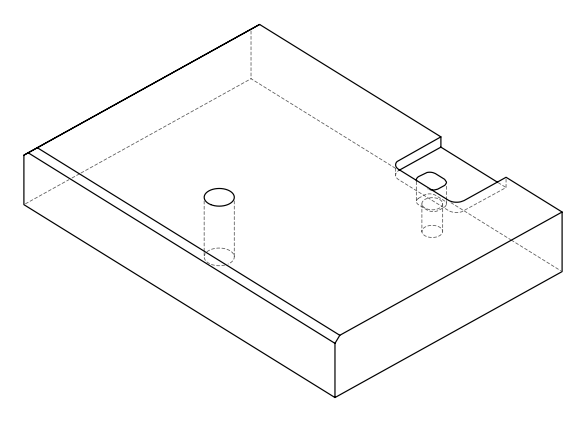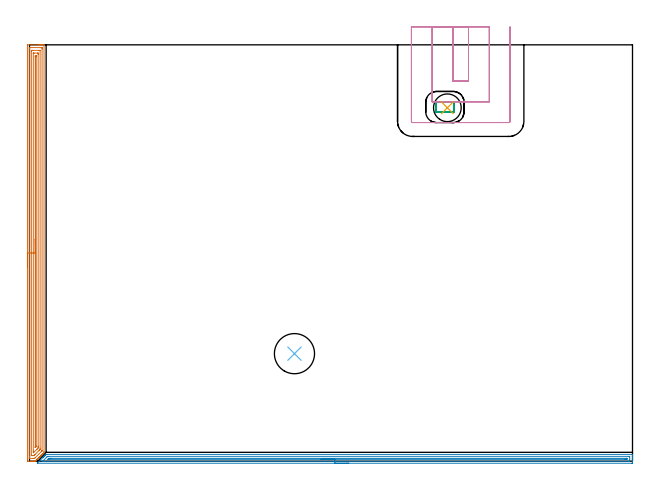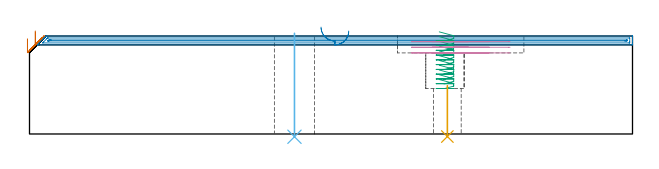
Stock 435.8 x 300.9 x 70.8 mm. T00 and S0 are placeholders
(PLAN: 6 operations, 4 tool changes, 28.8 min)
(1 AREA_MILL | FG_CHAMFER_SURFACE | UGT0205_001 | 12.16 min | 21661 mm3)
(2 AREA_MILL_1 | FG_CHAMFER_SURFACE_1 | UGT0205_001 | 10.42 min | 8724 mm3)
(3 MILL_RECTANGULAR_POCKET | POCKET_RECTANGULAR_STRAIGHT | UGT0201_133 | Follow Part, ap 3.75, ae 75% | 2.01 min | 21644 mm3)
(4 MILL_SLOT | SLOT_PARTIAL_RECTANGULAR | UGT0201_104 | Follow Part, ap 5, ae 75% | 3.8 min | 66155 mm3)
(5 INDEXABLE_INSERT_DRILL_THROUGH_HOLE_FROM_SOLID | STEP1HOLE | NXT0302_011 | 0.16 min | 10328 mm3)
(6 INDEXABLE_INSERT_DRILL_THROUGH_HOLE_FROM_SOLID_1 | STEP1HOLE_1 | NXT0302_029 | 0.3 min | 46717 mm3)
(TOOL UGT0205_001 | Chamfer Mill 20 x 3 x 45 deg. | D20 FL50 Z2)
(TOOL UGT0201_133 | Carbide End Mill 15.0 | D15 FL30 Z4)
(TOOL UGT0201_104 | End Mill 20 mm | D20 FL22 Z2)
(TOOL NXT0302_011 | Index. Insert Drill 20mm [880-D2000L25-05] | D20 PA176 FL100 Z2)
(TOOL NXT0302_029 | Index. Insert Drill 29mm [880-D2900L32-05] | D29 PA176 FL145 Z2)
(OP 1 AREA_MILL)
G17 G21 G94 G90
T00 M6
G54
G17 G0 G90 X-1.5 Y140.45 S1061 M3
G43 Z80.8 H0
Z68.8
G94 G1 Y140.488 Z67.928 F250.
Y140.602 Z67.064
Y140.791 Z66.212
Y141.053 Z65.38
Y141.387 Z64.574
Y141.79 Z63.8
Y142.259 Z63.064
Y142.79 Z62.372
Y143.379 Z61.729
Y144.022 Z61.14
Y144.714 Z60.608
Y145.45 Z60.14
Y146.224 Z59.737
Y147.03 Z59.403
Y147.862 Z59.141
Y148.714 Z58.952
Y149.578 Z58.838
Y150.45 Z58.8
Y300.301
X-1.494 Y300.864 Z58.804
X-1.492 Y300.89 Z58.806
X-1.459 Y300.9 Z58.838
X6.682 Z66.976
X7.255 Z67.553
X7.554 Z67.851
X8.128 Z68.425
X8.427 Z68.723
X9.025 Z69.324
X9.299 Z69.599
X10.172 Z70.471
X10.276 Z70.575
X10.39 Y300.897 Z70.682
X10.498 Y300.89 Z70.789
X10.5 Y300.747 Z70.8
Y6.843
X10.494 Y6.399 Z70.792
X10.433 Y6.335 Z70.732
X10.172 Y6.071 Z70.469
X10.052 Y5.951 Z70.349
X9.299 Y5.198 Z69.596
X8.869 Y4.769 Z69.169
X8.565 Y4.464 Z68.863
X8.427 Y4.325 Z68.723
X8.049 Y3.949 Z68.349
X7.924 Y3.824 Z68.224
X7.673 Y3.572 Z67.971
X7.554 Y3.452 Z67.85
X6.991 Y2.891 Z67.291
X6.781 Y2.68 Z67.079
X6.682 Y2.58 Z66.978
X6.483 Y2.383 Z66.782
X6.41 Y2.31 Z66.71
X5.809 Y1.707 Z66.105
X5.591 Y1.491 Z65.891
X4.936 Y0.835 Z65.233
X4.879 Y0.778 Z65.178
X4.699 Y0.599 Z64.998
X4.355 Y0.253 Z64.652
X4.251 Y0.153 Z64.549
X4.098 Y0.01 Z64.397
X4.064 Y0.009 Z64.363
X3.466 Y0. Z63.765
X2.916 Z63.216
X2.318 Z62.614
X1.147 Z61.444
X0.573 Z60.867
X-1.113 Z59.182
X-1.172 Y0.001 Z59.124
X-1.493 Y0.01 Z58.804
X-1.496 Y0.267 Z58.802
X-1.499 Y0.599 Z58.801
X-1.5 Y0.934 Z58.8
Y150.45
X-0.086 Z60.214
X-0.085 Y298.299 Z60.215
X-0.084 Y298.517 Z60.216
X-0.08 Y298.853 Z60.22
X-0.079 Y298.887 Z60.221
X-0.025 Y298.891 Z60.275
X0.074 Y298.897 Z60.374
X0.199 Y298.899 Z60.499
X8.926 Z69.226
X9.046 Y298.893 Z69.346
X9.069 Y298.89 Z69.369
X9.079 Y298.882 Z69.379
X9.081 Y298.857 Z69.381
X9.084 Y298.737 Z69.384
X9.085 Y298.517 Z69.385
X9.086 Y297.844 Z69.386
X9.085 Y7.735 Z69.385
X9.084 Y7.566 Z69.384
X9.081 Y7.483 Z69.381
X9.079 Y7.445 Z69.379
X9.056 Y7.418 Z69.356
X8.898 Y7.253 Z69.198
X8.493 Y6.843 Z68.793
X4.033 Y2.383 Z64.333
X3.746 Y2.104 Z64.046
X3.665 Y2.027 Z63.965
X3.557 Y2.009 Z63.857
X3.191 Y2.004 Z63.491
X2.692 Y2. Z62.992
X0.074 Y2.001 Z60.374
X-0.046 Y2.007 Z60.254
X-0.069 Y2.01 Z60.231
X-0.079 Y2.018 Z60.221
X-0.081 Y2.043 Z60.219
X-0.084 Y2.163 Z60.216
X-0.085 Y2.383 Z60.215
X-0.086 Y3.056 Z60.214
Y150.45
X1.328 Z61.628
X1.329 Y295.961 Z61.629
X1.331 Y296.733 Z61.631
X1.333 Y296.849 Z61.633
X1.335 Y296.885 Z61.635
X1.365 Y296.89 Z61.665
X1.446 Y296.893 Z61.746
X2.156 Y296.9 Z62.456
X2.318 Z62.618
X6.519 Z66.819
X7.391 Z67.691
X7.554 Y296.898 Z67.854
X7.608 Y296.895 Z67.908
X7.65 Y296.89 Z67.95
X7.665 Y296.881 Z67.965
X7.667 Y296.853 Z67.967
X7.67 Y296.733 Z67.97
X7.671 Y296.614 Z67.971
Y9.399
X7.669 Y8.627 Z67.969
X7.666 Y8.512 Z67.966
X7.663 Y8.474 Z67.963
X7.641 Y8.449 Z67.941
X7.554 Y8.357 Z67.854
X7.248 Y8.048 Z67.548
X6.935 Y7.735 Z67.235
X4.161 Y4.96 Z64.461
X3.719 Y4.519 Z64.019
X3.365 Y4.167 Z63.665
X3.273 Y4.083 Z63.573
X3.191 Y4.01 Z63.491
X2.48 Y4.001 Z62.78
X2.318 Z62.618
X1.609 Y4. Z61.909
X1.446 Y4.002 Z61.746
X1.392 Y4.005 Z61.692
X1.35 Y4.01 Z61.65
X1.335 Y4.019 Z61.635
X1.333 Y4.047 Z61.633
X1.33 Y4.167 Z61.63
X1.329 Y4.286 Z61.629
X1.328 Y150.45 Z61.628
X2.743 Z63.043
Y294.669
X2.744 Y294.791 Z63.044
X2.747 Y294.871 Z63.047
X2.75 Y294.888 Z63.05
X2.755 Y294.892 Z63.055
X2.779 Y294.895 Z63.079
X3.191 Y294.9 Z63.491
X3.239 Z63.539
X5.809 Z66.109
X5.858 Z66.158
X6.208 Y294.892 Z66.508
X6.247 Y294.89 Z66.547
X6.251 Y294.865 Z66.551
X6.255 Y294.82 Z66.555
X6.256 Y294.777 Z66.556
X6.257 Y294.491 Z66.557
Y294.057
Y10.844
X6.256 Y10.41 Z66.556
X6.254 Y9.955 Z66.554
X6.25 Y9.518 Z66.55
X6.032 Y9.29 Z66.332
X5.809 Y9.06 Z66.109
X5.595 Y8.845 Z65.895
X5.378 Y8.627 Z65.678
X3.191 Y6.441 Z63.491
X2.946 Y6.201 Z63.246
X2.778 Y6.038 Z63.078
X2.75 Y6.235 Z63.05
X2.747 Y6.405 Z63.047
X2.744 Y6.843 Z63.044
X2.743 Y7.301 Z63.043
Y150.45
X4.157 Z64.457
Y292.274
X4.159 Y292.624 Z64.459
X4.161 Y292.799 Z64.461
X4.164 Y292.879 Z64.464
X4.195 Y292.89 Z64.495
X4.327 Y292.896 Z64.627
X4.76 Z65.06
X4.806 Y292.894 Z65.106
X4.834 Y292.891 Z65.134
X4.836 Y292.86 Z65.136
X4.84 Y292.697 Z65.14
X4.843 Y292.369 Z65.143
Y292.274
Y10.858
X4.841 Y10.682 Z65.141
X4.839 Y10.594 Z65.139
X4.836 Y10.554 Z65.136
X4.82 Y10.53 Z65.12
X4.709 Y10.41 Z65.009
X4.534 Y10.233 Z64.834
X4.383 Y10.084 Z64.683
X4.168 Y9.875 Z64.468
X4.164 Y9.873 Z64.464
X4.162 Y9.887 Z64.462
X4.159 Y9.947 Z64.459
X4.157 Y10.07 Z64.457
Y10.315
Y150.45
Y151.322 Z64.495
Y152.187 Z64.609
Y153.038 Z64.798
Y153.87 Z65.06
Y154.676 Z65.394
Y155.45 Z65.797
Y156.186 Z66.265
Y156.878 Z66.796
Y157.521 Z67.386
Y158.11 Z68.029
Y158.642 Z68.721
Y159.11 Z69.457
Y159.513 Z70.231
Y159.847 Z71.037
Y160.109 Z71.869
Y160.298 Z72.72
Y160.412 Z73.585
Y160.45 Z74.457
G0 Z80.8
M5
M2
(OP 2 AREA_MILL_1)
G17 G21 G94 G90
T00 M6
G54
G17 G0 G90 X230.7 Y-1.5 S1061 M3
G43 Z80.8 H0
Z74.4
G94 G1 X230.662 Z73.528 F250.
X230.548 Z72.663
X230.359 Z71.812
X230.097 Z70.98
X229.763 Z70.174
X229.36 Z69.4
X228.891 Z68.664
X228.36 Z67.972
X227.771 Z67.329
X227.128 Z66.739
X226.436 Z66.208
X225.7 Z65.74
X224.926 Z65.337
X224.12 Z65.003
X223.288 Z64.741
X222.436 Z64.552
X221.571 Z64.438
X220.7 Z64.4
X5.775 Y-1.499 Z64.401
X5.729 Y-1.498 Z64.402
X5.613 Y-1.491 Z64.405
X5.694 Y-1.407 Z64.491
X5.775 Y-1.324 Z64.574
X6.845 Y-0.255 Z65.645
X8.009 Y0.91 Z66.809
X9.687 Y2.588 Z68.486
X9.797 Y2.699 Z68.595
X10.134 Y3.034 Z68.934
X10.348 Y3.249 Z69.148
X10.574 Y3.475 Z69.373
X10.69 Y3.592 Z69.489
X11.047 Y3.947 Z69.847
X11.224 Y4.124 Z70.024
X11.922 Y4.823 Z70.72
X12.005 Y4.898 Z70.786
X12.478 Y4.9 Z70.8
X435.625
X435.79 Y4.897 Z70.788
X435.793 Y4.865 Z70.756
X435.8 Y4.478 Z70.377
Y4.172 Z70.072
Y3.475 Z69.37
Y2.239 Z68.136
Y1.703 Z67.597
Y1.082 Z66.977
Y-0.693 Z65.203
X435.798 Y-0.963 Z64.934
X435.792 Y-1.491 Z64.405
X435.713 Y-1.494 Z64.403
X435.178 Y-1.5 Z64.4
X220.7
Y-0.086 Z65.814
X9.797
X9.486 Y-0.075 Z65.825
X9.637 Y0.084 Z65.984
X9.797 Y0.247 Z66.147
X10.08 Y0.531 Z66.431
X12.478 Y2.928 Z68.828
X12.754 Y3.201 Z69.101
X13.037 Y3.475 Z69.375
X13.361 Y3.486 Z69.386
X13.371
X433.39
X433.79 Y3.475 Z69.375
X433.799 Y3.07 Z68.97
X433.8 Y0.812 Z66.712
X433.799 Y0.407 Z66.307
X433.79 Y-0.075 Z65.825
X433.401 Y-0.086 Z65.814
X433.39
X220.7
Y1.328 Z67.228
X14.265 Y1.329 Z67.229
X13.744 Y1.33 Z67.23
X13.409 Y1.334 Z67.234
X13.371 Y1.335 Z67.235
X13.356 Y1.347 Z67.247
X13.36 Y1.355 Z67.255
X13.371 Y1.371 Z67.271
X13.536 Y1.536 Z67.436
X13.702 Y1.7 Z67.6
X13.987 Y1.976 Z67.876
X14.083 Y2.065 Z67.965
X14.265 Y2.067 Z67.967
X14.786 Y2.07 Z67.97
X15.159 Y2.071 Z67.971
X15.678
X431.603
X431.728 Y2.069 Z67.969
X431.772 Y2.067 Z67.967
X431.789 Y2.065 Z67.965
X431.792 Y2.026 Z67.926
X431.796 Y1.896 Z67.796
X431.797 Y1.7 Z67.6
X431.794 Y1.51 Z67.41
X431.781 Y1.335 Z67.235
X431.603 Y1.333 Z67.233
X431.082 Y1.33 Z67.23
X430.709 Y1.329 Z67.229
X430.19 Y1.328 Z67.228
X220.7
X219.828 Z67.266
X218.963 Z67.38
X218.112 Z67.569
X217.28 Z67.831
X216.474 Z68.165
X215.7 Z68.568
X214.964 Z69.037
X214.272 Z69.568
X213.629 Z70.157
X213.039 Z70.801
X212.508 Z71.493
X212.04 Z72.228
X211.637 Z73.002
X211.303 Z73.808
X211.041 Z74.64
X210.852 Z75.492
X210.738 Z76.357
X210.7 Z77.228
G0 Z80.8
M5
M2
(OP 3 MILL_RECTANGULAR_POCKET)
G17 G21 G94 G90
T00 M6
G54
G17 G0 G90 X296.147 Y252.2 S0 M3
G43 Z80.8 H0
Z73.8
G94 G1 X306.3 Z71.079 F250.
X306.355 Z71.065
X306.468 Y252.246 Z71.032
X306.554 Y252.332 Z70.999
X306.6 Y252.445 Z70.967
Y259.455 Z69.088
X306.554 Y259.568 Z69.056
X306.468 Y259.654 Z69.023
X306.355 Y259.7 Z68.99
X306.3 Z68.976
X300.25 Z67.354
X294.2 F500.
G3 X293.9 Y259.4 R0.3
G1 Y252.5
G3 X294.2 Y252.2 R0.3
G1 X306.3
G3 X306.6 Y252.5 R0.3
G1 Y259.4
G3 X306.3 Y259.7 R0.3
G1 X300.25
X299.25
G0 X296.147 Y252.2 Z70.354
G1 X306.3 Z67.634 F250.
X306.355 Z67.619
X306.468 Y252.246 Z67.587
X306.554 Y252.332 Z67.554
X306.6 Y252.445 Z67.521
Y259.455 Z65.643
X306.554 Y259.568 Z65.61
X306.468 Y259.654 Z65.578
X306.355 Y259.7 Z65.545
X306.3 Z65.53
X300.25 Z63.909
X294.2 F500.
G3 X293.9 Y259.4 R0.3
G1 Y252.5
G3 X294.2 Y252.2 R0.3
G1 X306.3
G3 X306.6 Y252.5 R0.3
G1 Y259.4
G3 X306.3 Y259.7 R0.3
G1 X300.25
X299.25
G0 X296.147 Y252.2 Z66.909
G1 X306.3 Z64.189 F250.
X306.355 Z64.174
X306.468 Y252.246 Z64.141
X306.554 Y252.332 Z64.108
X306.6 Y252.445 Z64.076
Y259.455 Z62.197
X306.554 Y259.568 Z62.165
X306.468 Y259.654 Z62.132
X306.355 Y259.7 Z62.099
X306.3 Z62.085
X300.25 Z60.464
X294.2 F500.
G3 X293.9 Y259.4 R0.3
G1 Y252.5
G3 X294.2 Y252.2 R0.3
G1 X306.3
G3 X306.6 Y252.5 R0.3
G1 Y259.4
G3 X306.3 Y259.7 R0.3
G1 X300.25
X299.25
G0 X296.147 Y252.2 Z63.464
G1 X306.3 Z60.743 F250.
X306.355 Z60.728
X306.468 Y252.246 Z60.696
X306.554 Y252.332 Z60.663
X306.6 Y252.445 Z60.63
Y259.455 Z58.752
X306.554 Y259.568 Z58.719
X306.468 Y259.654 Z58.687
X306.355 Y259.7 Z58.654
X306.3 Z58.639
X300.25 Z57.018
X294.2 F500.
G3 X293.9 Y259.4 R0.3
G1 Y252.5
G3 X294.2 Y252.2 R0.3
G1 X306.3
G3 X306.6 Y252.5 R0.3
G1 Y259.4
G3 X306.3 Y259.7 R0.3
G1 X300.25
X299.25
G0 X296.147 Y252.2 Z60.018
G1 X306.3 Z57.298 F250.
X306.355 Z57.283
X306.468 Y252.246 Z57.25
X306.554 Y252.332 Z57.218
X306.6 Y252.445 Z57.185
Y259.455 Z55.307
X306.554 Y259.568 Z55.274
X306.468 Y259.654 Z55.241
X306.355 Y259.7 Z55.209
X306.3 Z55.194
X300.25 Z53.573
X294.2 F500.
G3 X293.9 Y259.4 R0.3
G1 Y252.5
G3 X294.2 Y252.2 R0.3
G1 X306.3
G3 X306.6 Y252.5 R0.3
G1 Y259.4
G3 X306.3 Y259.7 R0.3
G1 X300.25
X299.25
G0 X296.147 Y252.2 Z56.573
G1 X306.3 Z53.852 F250.
X306.355 Z53.838
X306.468 Y252.246 Z53.805
X306.554 Y252.332 Z53.772
X306.6 Y252.445 Z53.739
Y259.455 Z51.861
X306.554 Y259.568 Z51.828
X306.468 Y259.654 Z51.796
X306.355 Y259.7 Z51.763
X306.3 Z51.748
X300.25 Z50.127
X294.2 F500.
G3 X293.9 Y259.4 R0.3
G1 Y252.5
G3 X294.2 Y252.2 R0.3
G1 X306.3
G3 X306.6 Y252.5 R0.3
G1 Y259.4
G3 X306.3 Y259.7 R0.3
G1 X300.25
X299.25
G0 X296.147 Y252.2 Z53.127
G1 X306.3 Z50.407 F250.
X306.355 Z50.392
X306.468 Y252.246 Z50.359
X306.554 Y252.332 Z50.327
X306.6 Y252.445 Z50.294
Y259.455 Z48.416
X306.554 Y259.568 Z48.383
X306.468 Y259.654 Z48.35
X306.355 Y259.7 Z48.318
X306.3 Z48.303
X300.25 Z46.682
X294.2 F500.
G3 X293.9 Y259.4 R0.3
G1 Y252.5
G3 X294.2 Y252.2 R0.3
G1 X306.3
G3 X306.6 Y252.5 R0.3
G1 Y259.4
G3 X306.3 Y259.7 R0.3
G1 X300.25
X299.25
G0 X296.147 Y252.2 Z49.682
G1 X306.3 Z46.961 F250.
X306.355 Z46.947
X306.468 Y252.246 Z46.914
X306.554 Y252.332 Z46.881
X306.6 Y252.445 Z46.849
Y259.455 Z44.97
X306.554 Y259.568 Z44.938
X306.468 Y259.654 Z44.905
X306.355 Y259.7 Z44.872
X306.3 Z44.857
X300.25 Z43.236
X294.2 F500.
G3 X293.9 Y259.4 R0.3
G1 Y252.5
G3 X294.2 Y252.2 R0.3
G1 X306.3
G3 X306.6 Y252.5 R0.3
G1 Y259.4
G3 X306.3 Y259.7 R0.3
G1 X300.25
X299.25
G0 X296.147 Y252.2 Z46.236
G1 X306.3 Z43.516 F250.
X306.355 Z43.501
X306.468 Y252.246 Z43.468
X306.554 Y252.332 Z43.436
X306.6 Y252.445 Z43.403
Y259.455 Z41.525
X306.554 Y259.568 Z41.492
X306.468 Y259.654 Z41.459
X306.355 Y259.7 Z41.427
X306.3 Z41.412
X300.25 Z39.791
X294.2 F500.
G3 X293.9 Y259.4 R0.3
G1 Y252.5
G3 X294.2 Y252.2 R0.3
G1 X306.3
G3 X306.6 Y252.5 R0.3
G1 Y259.4
G3 X306.3 Y259.7 R0.3
G1 X300.25
X299.25
G0 X296.147 Y252.2 Z42.791
G1 X306.3 Z40.07 F250.
X306.355 Z40.056
X306.468 Y252.246 Z40.023
X306.554 Y252.332 Z39.99
X306.6 Y252.445 Z39.958
Y259.455 Z38.079
X306.554 Y259.568 Z38.047
X306.468 Y259.654 Z38.014
X306.355 Y259.7 Z37.981
X306.3 Z37.967
X300.25 Z36.345
X294.2 F500.
G3 X293.9 Y259.4 R0.3
G1 Y252.5
G3 X294.2 Y252.2 R0.3
G1 X306.3
G3 X306.6 Y252.5 R0.3
G1 Y259.4
G3 X306.3 Y259.7 R0.3
G1 X300.25
X299.25
G0 X296.147 Y252.2 Z39.345
G1 X306.3 Z36.625 F250.
X306.355 Z36.61
X306.468 Y252.246 Z36.578
X306.554 Y252.332 Z36.545
X306.6 Y252.445 Z36.512
Y259.455 Z34.634
X306.554 Y259.568 Z34.601
X306.468 Y259.654 Z34.569
X306.355 Y259.7 Z34.536
X306.3 Z34.521
X300.25 Z32.9
X294.2 F500.
G3 X293.9 Y259.4 R0.3
G1 Y252.5
G3 X294.2 Y252.2 R0.3
G1 X306.3
G3 X306.6 Y252.5 R0.3
G1 Y259.4
G3 X306.3 Y259.7 R0.3
G1 X300.25
X299.25
G0 Z80.8
M5
M2
(OP 4 MILL_SLOT)
G17 G21 G94 G90
T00 M6
G54
G17 G0 G90 X306. Y313.9 S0 M3
G43 Z80.8 H0
Z66.733
G94 G1 Y310.9 F250.
Y274.7 F500.
X317.3
Y310.9
Y313.9 F250.
X291.
Y310.9
Y259.7 F500.
X332.3
Y310.9
Y313.9 F250.
X276.
Y310.9
Y245.6 F500.
G3 X276.9 Y244.7 R0.9
G1 X346.4
G3 X347.3 Y245.6 R0.9
G1 Y310.9
Y313.9 F250.
G0 X306. Z62.667
G1 Y310.9
Y274.7 F500.
X317.3
Y310.9
Y313.9 F250.
X291.
Y310.9
Y259.7 F500.
X332.3
Y310.9
Y313.9 F250.
X276.
Y310.9
Y245.6 F500.
G3 X276.9 Y244.7 R0.9
G1 X346.4
G3 X347.3 Y245.6 R0.9
G1 Y310.9
Y313.9 F250.
G0 X306. Z58.6
G1 Y310.9
Y274.7 F500.
X317.3
Y310.9
Y313.9 F250.
X291.
Y310.9
Y259.7 F500.
X332.3
Y310.9
Y313.9 F250.
X276.
Y310.9
Y245.6 F500.
G3 X276.9 Y244.7 R0.9
G1 X346.4
G3 X347.3 Y245.6 R0.9
G1 Y310.9
Y313.9 F250.
G0 Z80.8
M5
M2
(OP 5 INDEXABLE_INSERT_DRILL_THROUGH_HOLE_FROM_SOLID)
G17 G21 G94 G90
T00 M6
G54
G17 G0 G90 X302. Y255.4 S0 M3
G43 Z80.8 H1
G94 G81 G98 Z-1.849 F250. R34.9
G80
M5
M2
(OP 6 INDEXABLE_INSERT_DRILL_THROUGH_HOLE_FROM_SOLID_1)
G17 G21 G94 G90
T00 M6
G54
G17 G0 G90 X191.5 Y77.7 S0 M3
G43 Z80.8 H1
G94 G81 G98 Z-2.006 F250. R72.8
G80
M5
M2
